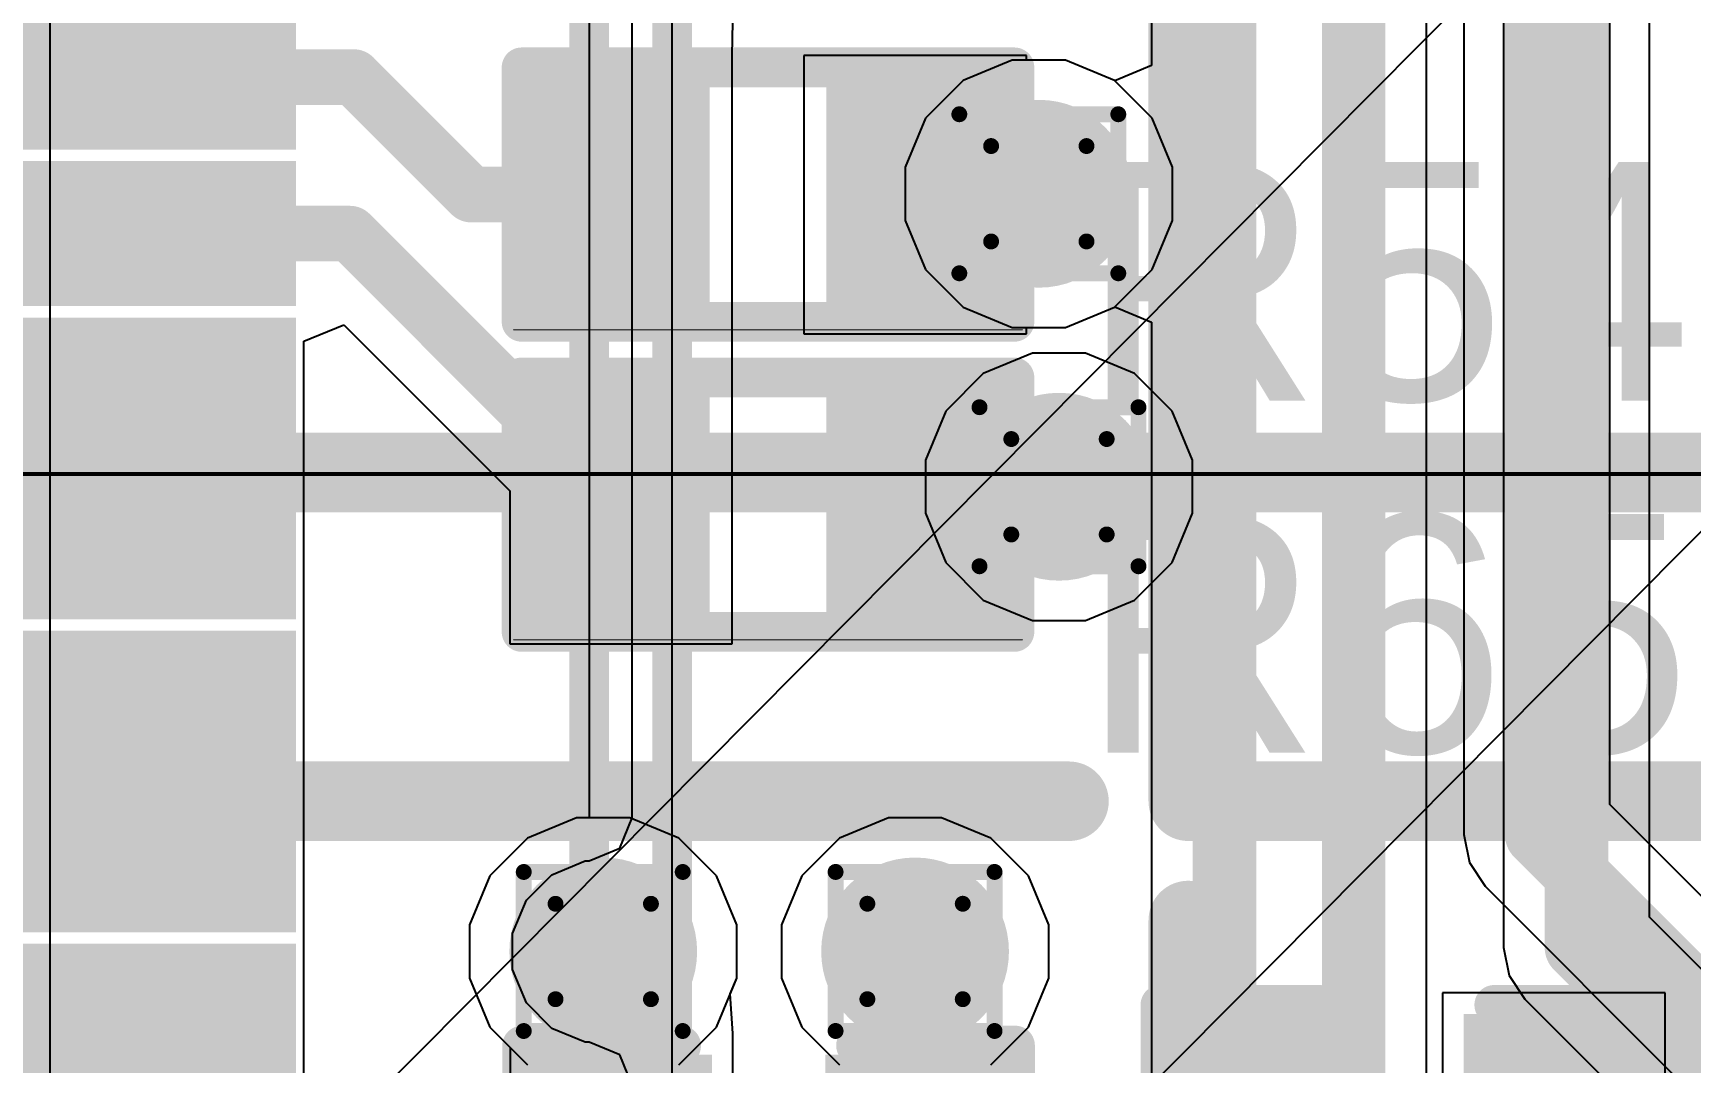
# Model space of a CAD drawing. Header units: inches. Extents: x -6 to 5433, y -4 to 5447.
# Drawn here: x 30.81 to 36.1, y 10.66 to 13.95 of the extents above; entities that cross this region are included whole.
import ezdxf

# ---------------------------------------------------------------- set-up
doc = ezdxf.new("R2010")
doc.units = ezdxf.units.IN
for name, color, linetype in [('Bottom Layer', 5, 'Continuous'), ('Bottom Overlay', 54, 'Continuous'), ('Bottom Solder', 6, 'Continuous'), ('Dimensions', 6, 'Continuous'), ('Drill Drawing', 1, 'Continuous'), ('Ground', 16, 'Continuous'), ('Mechanical 4', 56, 'Continuous'), ('Power', 76, 'Continuous'), ('Top Layer', 1, 'Continuous'), ('Top Overlay', 2, 'Continuous'), ('Top Paste', 8, 'Continuous'), ('Top Solder', 216, 'Continuous'), ('Via Holes', 16, 'Continuous')]:
    doc.layers.add(name, color=color, linetype=linetype)
doc.styles.add('Arial', font='', dxfattribs={"height": 0.2})
doc.styles.get('Arial').set_extended_font_data('Arial')

# ---------------------------------------------------------------- blocks, each defined once
blk = doc.blocks.new('BL_R8812AF1_B_18')
at = {"layer": 'Bottom Overlay'}
blk.add_lwpolyline([(13.5, 8.9, 0.127, 0.127, 0), (-13.5, 8.9, 0.127, 0.127, 0)], format="xyseb", dxfattribs=at)
blk = doc.blocks.new('64_VQFN__9_9__22')
at = {"layer": 'Top Layer'}
for points in [[(4.005, 0.38), (4.865, 0.38), (4.865, 0.12), (4.005, 0.12)], [(4.005, -0.12), (4.865, -0.12), (4.865, -0.38), (4.005, -0.38)], [(4.005, -0.62), (4.865, -0.62), (4.865, -0.88), (4.005, -0.88)], [(4.005, -1.12), (4.865, -1.12), (4.865, -1.38), (4.005, -1.38)], [(4.005, -1.62), (4.865, -1.62), (4.865, -1.88), (4.005, -1.88)], [(4.005, -2.12), (4.865, -2.12), (4.865, -2.38), (4.005, -2.38)], [(4.005, -2.62), (4.865, -2.62), (4.865, -2.88), (4.005, -2.88)]]:
    blk.add_hatch(color=1, dxfattribs=at).paths.add_polyline_path(points)
at = {"layer": 'Top Paste'}
for points in [[(4.005, 0.38), (4.865, 0.38), (4.865, 0.12), (4.005, 0.12)], [(4.005, -0.12), (4.865, -0.12), (4.865, -0.38), (4.005, -0.38)], [(4.005, -0.62), (4.865, -0.62), (4.865, -0.88), (4.005, -0.88)], [(4.005, -1.12), (4.865, -1.12), (4.865, -1.38), (4.005, -1.38)], [(4.005, -1.62), (4.865, -1.62), (4.865, -1.88), (4.005, -1.88)], [(4.005, -2.12), (4.865, -2.12), (4.865, -2.38), (4.005, -2.38)], [(4.005, -2.62), (4.865, -2.62), (4.865, -2.88), (4.005, -2.88)]]:
    blk.add_hatch(color=8, dxfattribs=at).paths.add_polyline_path(points)
at = {"layer": 'Top Solder'}
for points in [[(3.9034, 0.4816), (4.9666, 0.4816), (4.9666, 0.0184), (3.9034, 0.0184)], [(3.9034, -0.0184), (4.9666, -0.0184), (4.9666, -0.4816), (3.9034, -0.4816)], [(3.9034, -0.5184), (4.9666, -0.5184), (4.9666, -0.9816), (3.9034, -0.9816)], [(3.9034, -1.0184), (4.9666, -1.0184), (4.9666, -1.4816), (3.9034, -1.4816)], [(3.9034, -1.5184), (4.9666, -1.5184), (4.9666, -1.9816), (3.9034, -1.9816)], [(3.9034, -2.0184), (4.9666, -2.0184), (4.9666, -2.4816), (3.9034, -2.4816)], [(3.9034, -2.5184), (4.9666, -2.5184), (4.9666, -2.9816), (3.9034, -2.9816)]]:
    blk.add_hatch(color=216, dxfattribs=at).paths.add_polyline_path(points)
blk = doc.blocks.new('TL3340AF160QG_B_50')
at = {"layer": 'Bottom Solder'}
for p in [(0.7722, -1.9528), (-1.6778, -1.9528)]:
    blk.add_line(p, (-5410.5359, -5449.3121), dxfattribs=at)
blk = doc.blocks.new('R___0402_61')
at = {"layer": 'Top Layer'}
for points in [[(-0.6985, -0.3175), (-0.6985, 0.3175), (-0.2413, 0.3175), (-0.2413, -0.3175)], [(0.2413, -0.3175), (0.2413, 0.3175), (0.6985, 0.3175), (0.6985, -0.3175)]]:
    blk.add_hatch(color=1, dxfattribs=at).paths.add_polyline_path(points)
at = {"layer": 'Top Paste'}
for points in [[(-0.6985, -0.3175), (-0.6985, 0.3175), (-0.2413, 0.3175), (-0.2413, -0.3175)], [(0.2413, -0.3175), (0.2413, 0.3175), (0.6985, 0.3175), (0.6985, -0.3175)]]:
    blk.add_hatch(color=8, dxfattribs=at).paths.add_polyline_path(points)
at = {"layer": 'Top Solder'}
for points in [[(-0.7535, -0.3725), (-0.7535, 0.3725), (-0.1863, 0.3725), (-0.1863, -0.3725)], [(0.1863, -0.3725), (0.1863, 0.3725), (0.7535, 0.3725), (0.7535, -0.3725)]]:
    blk.add_hatch(color=216, dxfattribs=at).paths.add_polyline_path(points)
at = {"layer": 'Top Overlay'}
for points in [[(-0.7874, 0.4064, 0.127, 0.127, 0), (0.7874, 0.4064, 0.127, 0.127, 0)], [(-0.7874, -0.4064, 0.127, 0.127, 0), (-0.7874, 0.4064, 0.127, 0.127, 0)], [(0.7874, -0.4064, 0.127, 0.127, 0), (0.7874, 0.4064, 0.127, 0.127, 0)], [(-0.7874, -0.4064, 0.127, 0.127, 0), (0.7874, -0.4064, 0.127, 0.127, 0)], [(-0.8128, -0.4318, 0.00323, 0.00323, 0), (0.8128, -0.4318, 0.00323, 0.00323, 0)]]:
    blk.add_lwpolyline(points, format="xyseb", dxfattribs=at)
for points in [[(-0.8191, 0.4064, 0.0635, 0.0635, 1), (-0.7556, 0.4064, 0.0635, 0.0635, 1)], [(-0.8191, 0.4064, 0.0635, 0.0635, 1), (-0.7556, 0.4064, 0.0635, 0.0635, 1)], [(0.7556, 0.4064, 0.0635, 0.0635, 1), (0.8191, 0.4064, 0.0635, 0.0635, 1)], [(0.7556, 0.4064, 0.0635, 0.0635, 1), (0.8191, 0.4064, 0.0635, 0.0635, 1)], [(-0.8191, -0.4064, 0.0635, 0.0635, 1), (-0.7556, -0.4064, 0.0635, 0.0635, 1)], [(-0.8191, -0.4064, 0.0635, 0.0635, 1), (-0.7556, -0.4064, 0.0635, 0.0635, 1)], [(0.7556, -0.4064, 0.0635, 0.0635, 1), (0.8191, -0.4064, 0.0635, 0.0635, 1)], [(0.7556, -0.4064, 0.0635, 0.0635, 1), (0.8191, -0.4064, 0.0635, 0.0635, 1)], [(-0.8136, -0.4318, 0.00161, 0.00161, 1), (-0.812, -0.4318, 0.00161, 0.00161, 1)], [(0.812, -0.4318, 0.00161, 0.00161, 1), (0.8136, -0.4318, 0.00161, 0.00161, 1)]]:
    blk.add_lwpolyline(points, format="xyseb", close=True, dxfattribs=at)
blk = doc.blocks.new('R___0402_69')
at = {"layer": 'Top Layer'}
for points in [[(-0.6985, -0.3175), (-0.6985, 0.3175), (-0.2413, 0.3175), (-0.2413, -0.3175)], [(0.2413, -0.3175), (0.2413, 0.3175), (0.6985, 0.3175), (0.6985, -0.3175)]]:
    blk.add_hatch(color=1, dxfattribs=at).paths.add_polyline_path(points)
at = {"layer": 'Top Paste'}
for points in [[(-0.6985, -0.3175), (-0.6985, 0.3175), (-0.2413, 0.3175), (-0.2413, -0.3175)], [(0.2413, -0.3175), (0.2413, 0.3175), (0.6985, 0.3175), (0.6985, -0.3175)]]:
    blk.add_hatch(color=8, dxfattribs=at).paths.add_polyline_path(points)
at = {"layer": 'Top Solder'}
for points in [[(-0.7535, -0.3725), (-0.7535, 0.3725), (-0.1863, 0.3725), (-0.1863, -0.3725)], [(0.1863, -0.3725), (0.1863, 0.3725), (0.7535, 0.3725), (0.7535, -0.3725)]]:
    blk.add_hatch(color=216, dxfattribs=at).paths.add_polyline_path(points)
at = {"layer": 'Top Overlay'}
for points in [[(-0.7874, 0.4064, 0.127, 0.127, 0), (0.7874, 0.4064, 0.127, 0.127, 0)], [(-0.7874, -0.4064, 0.127, 0.127, 0), (-0.7874, 0.4064, 0.127, 0.127, 0)], [(0.7874, -0.4064, 0.127, 0.127, 0), (0.7874, 0.4064, 0.127, 0.127, 0)], [(-0.7874, -0.4064, 0.127, 0.127, 0), (0.7874, -0.4064, 0.127, 0.127, 0)], [(-0.8128, -0.4318, 0.00323, 0.00323, 0), (0.8128, -0.4318, 0.00323, 0.00323, 0)]]:
    blk.add_lwpolyline(points, format="xyseb", dxfattribs=at)
for points in [[(-0.8191, 0.4064, 0.0635, 0.0635, 1), (-0.7556, 0.4064, 0.0635, 0.0635, 1)], [(-0.8191, 0.4064, 0.0635, 0.0635, 1), (-0.7556, 0.4064, 0.0635, 0.0635, 1)], [(0.7556, 0.4064, 0.0635, 0.0635, 1), (0.8191, 0.4064, 0.0635, 0.0635, 1)], [(0.7556, 0.4064, 0.0635, 0.0635, 1), (0.8191, 0.4064, 0.0635, 0.0635, 1)], [(-0.8191, -0.4064, 0.0635, 0.0635, 1), (-0.7556, -0.4064, 0.0635, 0.0635, 1)], [(-0.8191, -0.4064, 0.0635, 0.0635, 1), (-0.7556, -0.4064, 0.0635, 0.0635, 1)], [(0.7556, -0.4064, 0.0635, 0.0635, 1), (0.8191, -0.4064, 0.0635, 0.0635, 1)], [(0.7556, -0.4064, 0.0635, 0.0635, 1), (0.8191, -0.4064, 0.0635, 0.0635, 1)], [(-0.8136, -0.4318, 0.00161, 0.00161, 1), (-0.812, -0.4318, 0.00161, 0.00161, 1)], [(0.812, -0.4318, 0.00161, 0.00161, 1), (0.8136, -0.4318, 0.00161, 0.00161, 1)]]:
    blk.add_lwpolyline(points, format="xyseb", close=True, dxfattribs=at)
blk = doc.blocks.new('C___0402_171')
at = {"layer": 'Top Layer'}
for points in [[(-0.6985, -0.3175), (-0.6985, 0.3175), (-0.2413, 0.3175), (-0.2413, -0.3175)], [(0.2413, -0.3175), (0.2413, 0.3175), (0.6985, 0.3175), (0.6985, -0.3175)]]:
    blk.add_hatch(color=1, dxfattribs=at).paths.add_polyline_path(points)
at = {"layer": 'Top Paste'}
for points in [[(-0.6985, -0.3175), (-0.6985, 0.3175), (-0.2413, 0.3175), (-0.2413, -0.3175)], [(0.2413, -0.3175), (0.2413, 0.3175), (0.6985, 0.3175), (0.6985, -0.3175)]]:
    blk.add_hatch(color=8, dxfattribs=at).paths.add_polyline_path(points)
at = {"layer": 'Top Solder'}
for points in [[(-0.7585, -0.3775), (-0.7585, 0.3775), (-0.1813, 0.3775), (-0.1813, -0.3775)], [(0.1813, -0.3775), (0.1813, 0.3775), (0.7585, 0.3775), (0.7585, -0.3775)]]:
    blk.add_hatch(color=216, dxfattribs=at).paths.add_polyline_path(points)
at = {"layer": 'Top Overlay'}
for points in [[(-0.7874, -0.4064, 0.127, 0.127, 0), (-0.7874, 0.4064, 0.127, 0.127, 0)], [(-0.7874, 0.4064, 0.127, 0.127, 0), (-0.2794, 0.4064, 0.127, 0.127, 0)], [(0.2794, 0.4064, 0.127, 0.127, 0), (0.7874, 0.4064, 0.127, 0.127, 0)], [(0.7874, -0.4064, 0.127, 0.127, 0), (0.7874, 0.4064, 0.127, 0.127, 0)], [(-0.7874, -0.4064, 0.127, 0.127, 0), (-0.2794, -0.4064, 0.127, 0.127, 0)], [(0.2794, -0.4064, 0.127, 0.127, 0), (0.7874, -0.4064, 0.127, 0.127, 0)]]:
    blk.add_lwpolyline(points, format="xyseb", dxfattribs=at)
for points in [[(-0.8191, 0.4064, 0.0635, 0.0635, 1), (-0.7556, 0.4064, 0.0635, 0.0635, 1)], [(-0.8191, 0.4064, 0.0635, 0.0635, 1), (-0.7556, 0.4064, 0.0635, 0.0635, 1)], [(-0.3111, 0.4064, 0.0635, 0.0635, 1), (-0.2477, 0.4064, 0.0635, 0.0635, 1)], [(0.2477, 0.4064, 0.0635, 0.0635, 1), (0.3111, 0.4064, 0.0635, 0.0635, 1)], [(0.7556, 0.4064, 0.0635, 0.0635, 1), (0.8191, 0.4064, 0.0635, 0.0635, 1)], [(0.7556, 0.4064, 0.0635, 0.0635, 1), (0.8191, 0.4064, 0.0635, 0.0635, 1)], [(-0.8191, -0.4064, 0.0635, 0.0635, 1), (-0.7556, -0.4064, 0.0635, 0.0635, 1)], [(-0.8191, -0.4064, 0.0635, 0.0635, 1), (-0.7556, -0.4064, 0.0635, 0.0635, 1)], [(-0.3111, -0.4064, 0.0635, 0.0635, 1), (-0.2477, -0.4064, 0.0635, 0.0635, 1)], [(0.2477, -0.4064, 0.0635, 0.0635, 1), (0.3111, -0.4064, 0.0635, 0.0635, 1)], [(0.7556, -0.4064, 0.0635, 0.0635, 1), (0.8191, -0.4064, 0.0635, 0.0635, 1)], [(0.7556, -0.4064, 0.0635, 0.0635, 1), (0.8191, -0.4064, 0.0635, 0.0635, 1)]]:
    blk.add_lwpolyline(points, format="xyseb", close=True, dxfattribs=at)
blk = doc.blocks.new('C___0402_186')
at = {"layer": 'Top Layer'}
for points in [[(-0.6985, -0.3175), (-0.6985, 0.3175), (-0.2413, 0.3175), (-0.2413, -0.3175)], [(0.2413, -0.3175), (0.2413, 0.3175), (0.6985, 0.3175), (0.6985, -0.3175)]]:
    blk.add_hatch(color=1, dxfattribs=at).paths.add_polyline_path(points)
at = {"layer": 'Top Paste'}
for points in [[(-0.6985, -0.3175), (-0.6985, 0.3175), (-0.2413, 0.3175), (-0.2413, -0.3175)], [(0.2413, -0.3175), (0.2413, 0.3175), (0.6985, 0.3175), (0.6985, -0.3175)]]:
    blk.add_hatch(color=8, dxfattribs=at).paths.add_polyline_path(points)
at = {"layer": 'Top Solder'}
for points in [[(-0.7585, -0.3775), (-0.7585, 0.3775), (-0.1813, 0.3775), (-0.1813, -0.3775)], [(0.1813, -0.3775), (0.1813, 0.3775), (0.7585, 0.3775), (0.7585, -0.3775)]]:
    blk.add_hatch(color=216, dxfattribs=at).paths.add_polyline_path(points)
at = {"layer": 'Top Overlay'}
for points in [[(-0.7874, -0.4064, 0.127, 0.127, 0), (-0.7874, 0.4064, 0.127, 0.127, 0)], [(-0.7874, 0.4064, 0.127, 0.127, 0), (-0.2794, 0.4064, 0.127, 0.127, 0)], [(0.2794, 0.4064, 0.127, 0.127, 0), (0.7874, 0.4064, 0.127, 0.127, 0)], [(0.7874, -0.4064, 0.127, 0.127, 0), (0.7874, 0.4064, 0.127, 0.127, 0)], [(-0.7874, -0.4064, 0.127, 0.127, 0), (-0.2794, -0.4064, 0.127, 0.127, 0)], [(0.2794, -0.4064, 0.127, 0.127, 0), (0.7874, -0.4064, 0.127, 0.127, 0)]]:
    blk.add_lwpolyline(points, format="xyseb", dxfattribs=at)
for points in [[(-0.8191, 0.4064, 0.0635, 0.0635, 1), (-0.7556, 0.4064, 0.0635, 0.0635, 1)], [(-0.8191, 0.4064, 0.0635, 0.0635, 1), (-0.7556, 0.4064, 0.0635, 0.0635, 1)], [(-0.3111, 0.4064, 0.0635, 0.0635, 1), (-0.2477, 0.4064, 0.0635, 0.0635, 1)], [(0.2477, 0.4064, 0.0635, 0.0635, 1), (0.3111, 0.4064, 0.0635, 0.0635, 1)], [(0.7556, 0.4064, 0.0635, 0.0635, 1), (0.8191, 0.4064, 0.0635, 0.0635, 1)], [(0.7556, 0.4064, 0.0635, 0.0635, 1), (0.8191, 0.4064, 0.0635, 0.0635, 1)], [(-0.8191, -0.4064, 0.0635, 0.0635, 1), (-0.7556, -0.4064, 0.0635, 0.0635, 1)], [(-0.8191, -0.4064, 0.0635, 0.0635, 1), (-0.7556, -0.4064, 0.0635, 0.0635, 1)], [(-0.3111, -0.4064, 0.0635, 0.0635, 1), (-0.2477, -0.4064, 0.0635, 0.0635, 1)], [(0.2477, -0.4064, 0.0635, 0.0635, 1), (0.3111, -0.4064, 0.0635, 0.0635, 1)], [(0.7556, -0.4064, 0.0635, 0.0635, 1), (0.8191, -0.4064, 0.0635, 0.0635, 1)], [(0.7556, -0.4064, 0.0635, 0.0635, 1), (0.8191, -0.4064, 0.0635, 0.0635, 1)]]:
    blk.add_lwpolyline(points, format="xyseb", close=True, dxfattribs=at)

msp = doc.modelspace()

# ---------------------------------------------------------------- hatches: boundary and pattern name
at = {"layer": 'Bottom Layer'}
h = msp.add_hatch(color=5, dxfattribs=at)
edge = h.paths.add_edge_path()
edge.add_arc((34.0197, 13.4405), 0.3, 0, 360)
h = msp.add_hatch(color=5, dxfattribs=at)
edge = h.paths.add_edge_path()
edge.add_arc((34.0842, 12.5046), 0.3, 0, 360)
h = msp.add_hatch(color=5, dxfattribs=at)
edge = h.paths.add_edge_path()
edge.add_arc((32.6279, 11.02), 0.3, 0, 360)
h = msp.add_hatch(color=5, dxfattribs=at)
edge = h.paths.add_edge_path()
edge.add_arc((33.6243, 11.0201), 0.3, 0, 360)
at = {"layer": 'Ground'}
h = msp.add_hatch(color=16, dxfattribs=at)
edge = h.paths.add_edge_path()
edge.add_arc((34.0197, 13.4405), 0.3, 0, 360)
h = msp.add_hatch(color=16, dxfattribs=at)
edge = h.paths.add_edge_path()
edge.add_arc((34.0842, 12.5046), 0.3, 0, 360)
h = msp.add_hatch(color=16, dxfattribs=at)
edge = h.paths.add_edge_path()
edge.add_arc((32.6279, 11.02), 0.3, 0, 360)
h = msp.add_hatch(color=16, dxfattribs=at)
edge = h.paths.add_edge_path()
edge.add_arc((33.6243, 11.0201), 0.3, 0, 360)
at = {"layer": 'Power'}
h = msp.add_hatch(color=76, dxfattribs=at)
edge = h.paths.add_edge_path()
edge.add_arc((34.0197, 13.4405), 0.3, 0, 360)
h = msp.add_hatch(color=76, dxfattribs=at)
edge = h.paths.add_edge_path()
edge.add_arc((34.0842, 12.5046), 0.3, 0, 360)
h = msp.add_hatch(color=76, dxfattribs=at)
edge = h.paths.add_edge_path()
edge.add_arc((32.6279, 11.02), 0.3, 0, 360)
h = msp.add_hatch(color=76, dxfattribs=at)
edge = h.paths.add_edge_path()
edge.add_arc((33.6243, 11.0201), 0.3, 0, 360)
at = {"layer": 'Top Layer'}
h = msp.add_hatch(color=1, dxfattribs=at)
edge = h.paths.add_edge_path()
edge.add_arc((34.0197, 13.4405), 0.3, 0, 360)
h = msp.add_hatch(color=1, dxfattribs=at)
edge = h.paths.add_edge_path()
edge.add_arc((34.0842, 12.5046), 0.3, 0, 360)
h = msp.add_hatch(color=1, dxfattribs=at)
edge = h.paths.add_edge_path()
edge.add_arc((32.6279, 11.02), 0.3, 0, 360)
h = msp.add_hatch(color=1, dxfattribs=at)
edge = h.paths.add_edge_path()
edge.add_arc((33.6243, 11.0201), 0.3, 0, 360)
at = {"layer": 'Via Holes'}
h = msp.add_hatch(color=7, dxfattribs=at)
edge = h.paths.add_edge_path()
edge.add_arc((34.0197, 13.4405), 0.15, 0, 360)
h = msp.add_hatch(color=7, dxfattribs=at)
edge = h.paths.add_edge_path()
edge.add_arc((34.0842, 12.5046), 0.15, 0, 360)
h = msp.add_hatch(color=7, dxfattribs=at)
edge = h.paths.add_edge_path()
edge.add_arc((32.6279, 11.02), 0.15, 0, 360)
h = msp.add_hatch(color=7, dxfattribs=at)
edge = h.paths.add_edge_path()
edge.add_arc((33.6243, 11.0201), 0.15, 0, 360)

# ---------------------------------------------------------------- linework, layer by layer
at = {"layer": 'Bottom Layer'}
for p, q in [((32.8484, 8.2488), (32.8484, 32.0337)), ((32.8484, 8.8519), (32.8484, 23.0328)), ((33.9992, 12.9316), (33.8423, 12.8666)), ((34.1691, 12.9316), (33.9992, 12.9316)), ((34.326, 12.8666), (34.1691, 12.9316)), ((33.8423, 12.8666), (33.7222, 12.7465)), ((34.4461, 12.7465), (34.326, 12.8666)), ((33.7222, 12.7465), (33.6572, 12.5895)), ((34.5112, 12.5895), (34.4461, 12.7465)), ((33.6572, 12.5895), (33.6572, 12.4197)), ((34.5112, 12.4197), (34.5112, 12.5895)), ((33.6572, 12.4197), (33.7222, 12.2627)), ((34.4461, 12.2627), (34.5112, 12.4197)), ((33.7222, 12.2627), (33.8423, 12.1426)), ((34.326, 12.1426), (34.4461, 12.2627)), ((33.8423, 12.1426), (33.9992, 12.0776)), ((34.1691, 12.0776), (34.326, 12.1426)), ((33.9992, 12.0776), (34.1691, 12.0776)), ((33.5394, 11.4471), (33.3824, 11.3821)), ((33.7092, 11.4471), (33.5394, 11.4471)), ((33.8662, 11.3821), (33.7092, 11.4471)), ((33.3824, 11.3821), (33.2623, 11.262)), ((33.9863, 11.262), (33.8662, 11.3821)), ((33.2623, 11.262), (33.1973, 11.105)), ((34.0513, 11.105), (33.9863, 11.262)), ((33.1973, 11.105), (33.1973, 10.9351)), ((34.0513, 10.9351), (34.0513, 11.105)), ((33.1973, 10.9351), (33.2623, 10.7782)), ((33.9863, 10.7782), (34.0513, 10.9351)), ((33.2623, 10.7782), (33.3824, 10.6581)), ((33.8662, 10.6581), (33.9863, 10.7782))]:
    msp.add_line(p, q, dxfattribs=at)
at = {"layer": 'Dimensions'}
msp.add_lwpolyline([(32.5832, 0.9965, 0.127, 0.127, 0), (32.5832, 29.995, 0.127, 0.127, 0)], format="xyseb", dxfattribs=at)
at = {"layer": 'Drill Drawing'}
for points in [[(33.7657, 13.6945, 0.0508, 0.0508, 0), (34.2737, 13.6945, 0.0508, 0.0508, 0)], [(33.7657, 13.1865, 0.0508, 0.0508, 0), (33.7657, 13.6945, 0.0508, 0.0508, 0)], [(34.2737, 13.1865, 0.0508, 0.0508, 0), (34.2737, 13.6945, 0.0508, 0.0508, 0)], [(33.8673, 13.5929, 0.0508, 0.0508, 0), (34.1721, 13.5929, 0.0508, 0.0508, 0)], [(33.8673, 13.2881, 0.0508, 0.0508, 0), (33.8673, 13.5929, 0.0508, 0.0508, 0)], [(34.1721, 13.2881, 0.0508, 0.0508, 0), (34.1721, 13.5929, 0.0508, 0.0508, 0)], [(33.8673, 13.2881, 0.0508, 0.0508, 0), (34.1721, 13.2881, 0.0508, 0.0508, 0)], [(33.7657, 13.1865, 0.0508, 0.0508, 0), (34.2737, 13.1865, 0.0508, 0.0508, 0)], [(33.8302, 12.7586, 0.0508, 0.0508, 0), (34.3382, 12.7586, 0.0508, 0.0508, 0)], [(33.8302, 12.2506, 0.0508, 0.0508, 0), (33.8302, 12.7586, 0.0508, 0.0508, 0)], [(34.3382, 12.2506, 0.0508, 0.0508, 0), (34.3382, 12.7586, 0.0508, 0.0508, 0)], [(33.9318, 12.657, 0.0508, 0.0508, 0), (34.2366, 12.657, 0.0508, 0.0508, 0)], [(33.9318, 12.3522, 0.0508, 0.0508, 0), (33.9318, 12.657, 0.0508, 0.0508, 0)], [(34.2366, 12.3522, 0.0508, 0.0508, 0), (34.2366, 12.657, 0.0508, 0.0508, 0)], [(33.9318, 12.3522, 0.0508, 0.0508, 0), (34.2366, 12.3522, 0.0508, 0.0508, 0)], [(33.8302, 12.2506, 0.0508, 0.0508, 0), (34.3382, 12.2506, 0.0508, 0.0508, 0)], [(32.3739, 11.274, 0.0508, 0.0508, 0), (32.8819, 11.274, 0.0508, 0.0508, 0)], [(32.3739, 10.766, 0.0508, 0.0508, 0), (32.3739, 11.274, 0.0508, 0.0508, 0)], [(32.8819, 10.766, 0.0508, 0.0508, 0), (32.8819, 11.274, 0.0508, 0.0508, 0)], [(33.3703, 11.2741, 0.0508, 0.0508, 0), (33.8783, 11.2741, 0.0508, 0.0508, 0)], [(33.3703, 10.7661, 0.0508, 0.0508, 0), (33.3703, 11.2741, 0.0508, 0.0508, 0)], [(33.8783, 10.7661, 0.0508, 0.0508, 0), (33.8783, 11.2741, 0.0508, 0.0508, 0)], [(32.4755, 11.1724, 0.0508, 0.0508, 0), (32.7803, 11.1724, 0.0508, 0.0508, 0)], [(32.4755, 10.8676, 0.0508, 0.0508, 0), (32.4755, 11.1724, 0.0508, 0.0508, 0)], [(32.7803, 10.8676, 0.0508, 0.0508, 0), (32.7803, 11.1724, 0.0508, 0.0508, 0)], [(33.4719, 11.1725, 0.0508, 0.0508, 0), (33.7767, 11.1725, 0.0508, 0.0508, 0)], [(33.4719, 10.8677, 0.0508, 0.0508, 0), (33.4719, 11.1725, 0.0508, 0.0508, 0)], [(33.7767, 10.8677, 0.0508, 0.0508, 0), (33.7767, 11.1725, 0.0508, 0.0508, 0)], [(32.4755, 10.8676, 0.0508, 0.0508, 0), (32.7803, 10.8676, 0.0508, 0.0508, 0)], [(33.4719, 10.8677, 0.0508, 0.0508, 0), (33.7767, 10.8677, 0.0508, 0.0508, 0)], [(32.3739, 10.766, 0.0508, 0.0508, 0), (32.8819, 10.766, 0.0508, 0.0508, 0)], [(33.3703, 10.7661, 0.0508, 0.0508, 0), (33.8783, 10.7661, 0.0508, 0.0508, 0)]]:
    msp.add_lwpolyline(points, format="xyseb", dxfattribs=at)
for points in [[(33.753, 13.6945, 0.0254, 0.0254, 1), (33.7784, 13.6945, 0.0254, 0.0254, 1)], [(33.753, 13.6945, 0.0254, 0.0254, 1), (33.7784, 13.6945, 0.0254, 0.0254, 1)], [(34.261, 13.6945, 0.0254, 0.0254, 1), (34.2864, 13.6945, 0.0254, 0.0254, 1)], [(34.261, 13.6945, 0.0254, 0.0254, 1), (34.2864, 13.6945, 0.0254, 0.0254, 1)], [(33.8546, 13.5929, 0.0254, 0.0254, 1), (33.88, 13.5929, 0.0254, 0.0254, 1)], [(33.8546, 13.5929, 0.0254, 0.0254, 1), (33.88, 13.5929, 0.0254, 0.0254, 1)], [(34.1594, 13.5929, 0.0254, 0.0254, 1), (34.1848, 13.5929, 0.0254, 0.0254, 1)], [(34.1594, 13.5929, 0.0254, 0.0254, 1), (34.1848, 13.5929, 0.0254, 0.0254, 1)], [(33.8546, 13.2881, 0.0254, 0.0254, 1), (33.88, 13.2881, 0.0254, 0.0254, 1)], [(33.8546, 13.2881, 0.0254, 0.0254, 1), (33.88, 13.2881, 0.0254, 0.0254, 1)], [(34.1594, 13.2881, 0.0254, 0.0254, 1), (34.1848, 13.2881, 0.0254, 0.0254, 1)], [(34.1594, 13.2881, 0.0254, 0.0254, 1), (34.1848, 13.2881, 0.0254, 0.0254, 1)], [(33.753, 13.1865, 0.0254, 0.0254, 1), (33.7784, 13.1865, 0.0254, 0.0254, 1)], [(33.753, 13.1865, 0.0254, 0.0254, 1), (33.7784, 13.1865, 0.0254, 0.0254, 1)], [(34.261, 13.1865, 0.0254, 0.0254, 1), (34.2864, 13.1865, 0.0254, 0.0254, 1)], [(34.261, 13.1865, 0.0254, 0.0254, 1), (34.2864, 13.1865, 0.0254, 0.0254, 1)], [(33.8175, 12.7586, 0.0254, 0.0254, 1), (33.8429, 12.7586, 0.0254, 0.0254, 1)], [(33.8175, 12.7586, 0.0254, 0.0254, 1), (33.8429, 12.7586, 0.0254, 0.0254, 1)], [(34.3255, 12.7586, 0.0254, 0.0254, 1), (34.3509, 12.7586, 0.0254, 0.0254, 1)], [(34.3255, 12.7586, 0.0254, 0.0254, 1), (34.3509, 12.7586, 0.0254, 0.0254, 1)], [(33.9191, 12.657, 0.0254, 0.0254, 1), (33.9445, 12.657, 0.0254, 0.0254, 1)], [(33.9191, 12.657, 0.0254, 0.0254, 1), (33.9445, 12.657, 0.0254, 0.0254, 1)], [(34.2239, 12.657, 0.0254, 0.0254, 1), (34.2493, 12.657, 0.0254, 0.0254, 1)], [(34.2239, 12.657, 0.0254, 0.0254, 1), (34.2493, 12.657, 0.0254, 0.0254, 1)], [(33.9191, 12.3522, 0.0254, 0.0254, 1), (33.9445, 12.3522, 0.0254, 0.0254, 1)], [(33.9191, 12.3522, 0.0254, 0.0254, 1), (33.9445, 12.3522, 0.0254, 0.0254, 1)], [(34.2239, 12.3522, 0.0254, 0.0254, 1), (34.2493, 12.3522, 0.0254, 0.0254, 1)], [(34.2239, 12.3522, 0.0254, 0.0254, 1), (34.2493, 12.3522, 0.0254, 0.0254, 1)], [(33.8175, 12.2506, 0.0254, 0.0254, 1), (33.8429, 12.2506, 0.0254, 0.0254, 1)], [(33.8175, 12.2506, 0.0254, 0.0254, 1), (33.8429, 12.2506, 0.0254, 0.0254, 1)], [(34.3255, 12.2506, 0.0254, 0.0254, 1), (34.3509, 12.2506, 0.0254, 0.0254, 1)], [(34.3255, 12.2506, 0.0254, 0.0254, 1), (34.3509, 12.2506, 0.0254, 0.0254, 1)], [(32.3612, 11.274, 0.0254, 0.0254, 1), (32.3866, 11.274, 0.0254, 0.0254, 1)], [(32.3612, 11.274, 0.0254, 0.0254, 1), (32.3866, 11.274, 0.0254, 0.0254, 1)], [(32.8692, 11.274, 0.0254, 0.0254, 1), (32.8946, 11.274, 0.0254, 0.0254, 1)], [(32.8692, 11.274, 0.0254, 0.0254, 1), (32.8946, 11.274, 0.0254, 0.0254, 1)], [(33.3576, 11.2741, 0.0254, 0.0254, 1), (33.383, 11.2741, 0.0254, 0.0254, 1)], [(33.3576, 11.2741, 0.0254, 0.0254, 1), (33.383, 11.2741, 0.0254, 0.0254, 1)], [(33.8656, 11.2741, 0.0254, 0.0254, 1), (33.891, 11.2741, 0.0254, 0.0254, 1)], [(33.8656, 11.2741, 0.0254, 0.0254, 1), (33.891, 11.2741, 0.0254, 0.0254, 1)], [(32.4628, 11.1724, 0.0254, 0.0254, 1), (32.4882, 11.1724, 0.0254, 0.0254, 1)], [(32.4628, 11.1724, 0.0254, 0.0254, 1), (32.4882, 11.1724, 0.0254, 0.0254, 1)], [(32.7676, 11.1724, 0.0254, 0.0254, 1), (32.793, 11.1724, 0.0254, 0.0254, 1)], [(32.7676, 11.1724, 0.0254, 0.0254, 1), (32.793, 11.1724, 0.0254, 0.0254, 1)], [(33.4592, 11.1725, 0.0254, 0.0254, 1), (33.4846, 11.1725, 0.0254, 0.0254, 1)], [(33.4592, 11.1725, 0.0254, 0.0254, 1), (33.4846, 11.1725, 0.0254, 0.0254, 1)], [(33.764, 11.1725, 0.0254, 0.0254, 1), (33.7894, 11.1725, 0.0254, 0.0254, 1)], [(33.764, 11.1725, 0.0254, 0.0254, 1), (33.7894, 11.1725, 0.0254, 0.0254, 1)], [(32.4628, 10.8676, 0.0254, 0.0254, 1), (32.4882, 10.8676, 0.0254, 0.0254, 1)], [(32.4628, 10.8676, 0.0254, 0.0254, 1), (32.4882, 10.8676, 0.0254, 0.0254, 1)], [(32.7676, 10.8676, 0.0254, 0.0254, 1), (32.793, 10.8676, 0.0254, 0.0254, 1)], [(32.7676, 10.8676, 0.0254, 0.0254, 1), (32.793, 10.8676, 0.0254, 0.0254, 1)], [(33.4592, 10.8677, 0.0254, 0.0254, 1), (33.4846, 10.8677, 0.0254, 0.0254, 1)], [(33.4592, 10.8677, 0.0254, 0.0254, 1), (33.4846, 10.8677, 0.0254, 0.0254, 1)], [(33.764, 10.8677, 0.0254, 0.0254, 1), (33.7894, 10.8677, 0.0254, 0.0254, 1)], [(33.764, 10.8677, 0.0254, 0.0254, 1), (33.7894, 10.8677, 0.0254, 0.0254, 1)], [(32.3612, 10.766, 0.0254, 0.0254, 1), (32.3866, 10.766, 0.0254, 0.0254, 1)], [(32.3612, 10.766, 0.0254, 0.0254, 1), (32.3866, 10.766, 0.0254, 0.0254, 1)], [(32.8692, 10.766, 0.0254, 0.0254, 1), (32.8946, 10.766, 0.0254, 0.0254, 1)], [(32.8692, 10.766, 0.0254, 0.0254, 1), (32.8946, 10.766, 0.0254, 0.0254, 1)], [(33.3576, 10.7661, 0.0254, 0.0254, 1), (33.383, 10.7661, 0.0254, 0.0254, 1)], [(33.3576, 10.7661, 0.0254, 0.0254, 1), (33.383, 10.7661, 0.0254, 0.0254, 1)], [(33.8656, 10.7661, 0.0254, 0.0254, 1), (33.891, 10.7661, 0.0254, 0.0254, 1)], [(33.8656, 10.7661, 0.0254, 0.0254, 1), (33.891, 10.7661, 0.0254, 0.0254, 1)]]:
    msp.add_lwpolyline(points, format="xyseb", close=True, dxfattribs=at)
at = {"layer": 'Ground'}
for p, q in [((35.9709, 11.1296), (35.9709, 19.903)), ((35.5047, 19.8064), (35.5047, 11.033)), ((35.2589, 9.066), (35.2589, 19.4569)), ((34.3797, 19.1893), (34.3797, 13.8503)), ((33.9348, 13.8675), (33.7779, 13.8025)), ((34.1047, 13.8675), (33.9348, 13.8675)), ((34.2616, 13.8025), (34.1047, 13.8675)), ((34.3797, 13.8503), (34.2623, 13.8017)), ((33.7779, 13.8025), (33.6577, 13.6824)), ((34.2623, 13.8017), (34.2616, 13.8025)), ((33.6577, 13.6824), (33.5927, 13.5254)), ((33.5927, 13.5254), (33.5927, 13.3555)), ((33.5927, 13.3555), (33.6577, 13.1986)), ((33.6577, 13.1986), (33.7779, 13.0785)), ((33.7779, 13.0785), (33.9348, 13.0135)), ((34.1047, 13.0135), (34.2616, 13.0785)), ((34.2616, 13.0785), (34.2623, 13.0792)), ((34.2623, 13.0792), (34.3797, 13.0306)), ((34.3797, 13.0306), (34.3797, 8.7984)), ((33.9348, 13.0135), (34.1047, 13.0135)), ((32.5429, 11.447), (32.386, 11.3819)), ((32.7128, 11.447), (32.5429, 11.447)), ((32.8697, 11.3819), (32.7128, 11.447)), ((32.386, 11.3819), (32.2659, 11.2618)), ((32.9899, 11.2618), (32.8697, 11.3819)), ((32.2659, 11.2618), (32.2009, 11.1049)), ((33.0549, 11.1049), (32.9899, 11.2618)), ((36.3264, 10.7741), (35.9709, 11.1296)), ((32.2009, 11.1049), (32.2009, 10.935)), ((33.0549, 10.935), (33.0549, 11.1049)), ((35.5047, 11.033), (35.5225, 10.9438)), ((32.2009, 10.935), (32.2659, 10.7781)), ((32.9899, 10.7781), (33.0549, 10.935)), ((35.5225, 10.9438), (35.573, 10.8682)), ((35.573, 10.8682), (36.065, 10.3762)), ((32.2659, 10.7781), (32.386, 10.658)), ((32.8697, 10.658), (32.9899, 10.7781))]:
    msp.add_line(p, q, dxfattribs=at)
for points in [[(35.7378, 11.033, 0.2032, 0.2032, 0), (35.7378, 19.903, 0.2032, 0.2032, 0)], [(35.0258, 8.9695, 0.2032, 0.2032, 0), (35.0258, 19.4569, 0.2032, 0.2032, 0)], [(34.6128, 8.7984, 0.2032, 0.2032, 0), (34.6128, 19.2858, 0.2032, 0.2032, 0)], [(35.7378, 11.033, 0.2032, 0.2032, 0), (36.2298, 10.541, 0.2032, 0.2032, 0)]]:
    msp.add_lwpolyline(points, format="xyseb", dxfattribs=at)
msp.add_lwpolyline([(35.687, 11.033, 0.1016, 0.1016, 1), (35.7886, 11.033, 0.1016, 0.1016, 1)], format="xyseb", close=True, dxfattribs=at)
msp.add_lwpolyline([(35.687, 11.033, 0.1016, 0.1016, 1), (35.7886, 11.033, 0.1016, 0.1016, 1)], format="xyseb", close=True, dxfattribs=at)
at = {"layer": 'Mechanical 4'}
for points in [[(34.4972, 11.5, 0.254, 0.254, 0), (34.4972, 28.5, 0.254, 0.254, 0)], [(29.6, 12.55, 0.254, 0.254, 0), (56.4, 12.55, 0.254, 0.254, 0)], [(29.5972, 12.545, 0.0127, 0.0127, 0), (56.3972, 12.545, 0.0127, 0.0127, 0)], [(28.4147, 11.5, 0.254, 0.254, 0), (34.1162, 11.5, 0.254, 0.254, 0)], [(34.4972, 11.5, 0.254, 0.254, 0), (51.4972, 11.5, 0.254, 0.254, 0)], [(34.4972, 8.746, 0.254, 0.254, 0), (34.4972, 11.119, 0.254, 0.254, 0)]]:
    msp.add_lwpolyline(points, format="xyseb", dxfattribs=at)
for points in [[(34.0527, 11.5, 0.127, 0.127, 1), (34.1797, 11.5, 0.127, 0.127, 1)], [(34.4337, 11.5, 0.127, 0.127, 1), (34.5607, 11.5, 0.127, 0.127, 1)], [(34.4337, 11.5, 0.127, 0.127, 1), (34.5607, 11.5, 0.127, 0.127, 1)], [(34.4337, 11.119, 0.127, 0.127, 1), (34.5607, 11.119, 0.127, 0.127, 1)]]:
    msp.add_lwpolyline(points, format="xyseb", close=True, dxfattribs=at)
at = {"layer": 'Power'}
for p, q in [((32.5832, 22.8262), (32.5832, 11.447)), ((35.3777, 21.5633), (35.3777, 11.3932)), ((35.8439, 11.4897), (35.8439, 21.5633)), ((30.861, 7.4156), (30.861, 20.777)), ((32.7207, 11.447), (32.7207, 16.3277)), ((33.9992, 12.9316), (33.8423, 12.8666)), ((34.1691, 12.9316), (33.9992, 12.9316)), ((34.326, 12.8666), (34.1691, 12.9316)), ((33.8423, 12.8666), (33.7222, 12.7465)), ((34.4461, 12.7465), (34.326, 12.8666)), ((33.7222, 12.7465), (33.6572, 12.5895)), ((34.5112, 12.5895), (34.4461, 12.7465)), ((33.6572, 12.5895), (33.6572, 12.4197)), ((34.5112, 12.4197), (34.5112, 12.5895)), ((33.6572, 12.4197), (33.7222, 12.2627)), ((34.4461, 12.2627), (34.5112, 12.4197)), ((33.7222, 12.2627), (33.8423, 12.1426)), ((34.326, 12.1426), (34.4461, 12.2627)), ((33.8423, 12.1426), (33.9992, 12.0776)), ((34.1691, 12.0776), (34.326, 12.1426)), ((33.9992, 12.0776), (34.1691, 12.0776)), ((32.5429, 11.447), (32.386, 11.3819)), ((32.5832, 11.447), (32.5429, 11.447)), ((32.6804, 11.3498), (32.7207, 11.447)), ((33.5394, 11.4471), (33.3824, 11.3821)), ((33.7092, 11.4471), (33.5394, 11.4471)), ((33.8662, 11.3821), (33.7092, 11.4471)), ((36.3309, 11.0027), (35.8439, 11.4897)), ((35.3777, 11.3932), (35.3955, 11.304)), ((32.386, 11.3819), (32.2659, 11.2618)), ((32.5832, 11.3095), (32.6804, 11.3498)), ((33.3824, 11.3821), (33.2623, 11.262)), ((33.9863, 11.262), (33.8662, 11.3821)), ((32.4639, 11.2654), (32.5703, 11.3095)), ((32.5703, 11.3095), (32.5832, 11.3095)), ((35.3955, 11.304), (35.446, 11.2284)), ((32.2659, 11.2618), (32.2009, 11.1049)), ((32.3824, 11.184), (32.4639, 11.2654)), ((33.2623, 11.262), (33.1973, 11.105)), ((34.0513, 11.105), (33.9863, 11.262)), ((32.3383, 11.0775), (32.3824, 11.184)), ((35.446, 11.2284), (36.0696, 10.6048)), ((32.2009, 11.1049), (32.2009, 10.935)), ((32.3383, 10.9624), (32.3383, 11.0775)), ((33.1973, 11.105), (33.1973, 10.9351)), ((34.0513, 10.9351), (34.0513, 11.105)), ((32.2009, 10.935), (32.2659, 10.7781)), ((32.3824, 10.856), (32.3383, 10.9624)), ((33.1973, 10.9351), (33.2623, 10.7782)), ((33.9863, 10.7782), (34.0513, 10.9351)), ((32.4639, 10.7745), (32.3824, 10.856)), ((32.2659, 10.7781), (32.386, 10.658)), ((32.5703, 10.7304), (32.4639, 10.7745)), ((33.2623, 10.7782), (33.3824, 10.6581)), ((33.8662, 10.6581), (33.9863, 10.7782)), ((32.5832, 10.7304), (32.5703, 10.7304)), ((32.6804, 10.6902), (32.5832, 10.7304)), ((32.7207, 10.593), (32.6804, 10.6902))]:
    msp.add_line(p, q, dxfattribs=at)
for points in [[(35.6108, 11.3932, 0.2032, 0.2032, 0), (35.6108, 21.9289, 0.2032, 0.2032, 0)], [(35.6108, 11.3932, 0.2032, 0.2032, 0), (36.2344, 10.7696, 0.2032, 0.2032, 0)]]:
    msp.add_lwpolyline(points, format="xyseb", dxfattribs=at)
msp.add_lwpolyline([(35.56, 11.3932, 0.1016, 0.1016, 1), (35.6616, 11.3932, 0.1016, 0.1016, 1)], format="xyseb", close=True, dxfattribs=at)
msp.add_lwpolyline([(35.56, 11.3932, 0.1016, 0.1016, 1), (35.6616, 11.3932, 0.1016, 0.1016, 1)], format="xyseb", close=True, dxfattribs=at)
at = {"layer": 'Top Layer'}
for p, q in [((33.0401, 13.8824), (33.042, 13.9894)), ((33.0401, 12.9934), (33.0401, 13.8824)), ((33.0401, 13.8824), (33.0401, 13.8824)), ((33.9799, 13.8824), (33.2687, 13.8824)), ((33.2687, 13.8824), (33.2687, 12.9934)), ((33.9799, 13.8675), (33.9799, 13.8824)), ((34.1047, 13.8675), (33.9799, 13.8675)), ((34.2616, 13.8025), (34.1047, 13.8675)), ((34.3817, 13.6824), (34.2616, 13.8025)), ((34.4467, 13.5254), (34.3817, 13.6824)), ((34.4467, 13.3555), (34.4467, 13.5254)), ((34.3817, 13.1986), (34.4467, 13.3555)), ((34.2616, 13.0785), (34.3817, 13.1986)), ((34.1047, 13.0135), (34.2616, 13.0785)), ((31.6716, 12.9693), (31.7986, 13.0219)), ((31.7986, 13.0219), (32.3289, 12.4916)), ((33.0401, 12.8918), (33.0401, 12.9934)), ((33.0401, 12.9934), (33.0401, 12.9934)), ((33.2687, 12.9934), (33.9799, 12.9934)), ((33.9799, 12.9934), (33.9799, 13.0135)), ((33.9799, 13.0135), (34.1047, 13.0135)), ((31.6716, 12.0561), (31.6716, 12.9693)), ((33.0401, 12.8664), (33.0401, 12.8918)), ((33.0401, 12.8918), (33.0401, 12.8918)), ((33.0401, 12.0028), (33.0401, 12.8664)), ((32.3289, 12.4916), (32.3289, 12.0028)), ((31.6716, 11.0561), (31.6716, 12.0561)), ((32.3289, 12.0028), (33.0401, 12.0028)), ((32.5429, 11.447), (32.386, 11.3819)), ((32.7128, 11.447), (32.5429, 11.447)), ((32.8697, 11.3819), (32.7128, 11.447)), ((32.386, 11.3819), (32.2659, 11.2618)), ((32.9899, 11.2618), (32.8697, 11.3819)), ((32.2659, 11.2618), (32.2009, 11.1049)), ((33.0549, 11.1049), (32.9899, 11.2618)), ((32.2009, 11.1049), (32.2009, 10.935)), ((33.0549, 10.935), (33.0549, 11.1049)), ((31.6716, 10.5332), (31.6716, 11.0561)), ((32.2009, 10.935), (32.2659, 10.7781)), ((33.034, 10.8846), (33.0549, 10.935)), ((33.042, 10.7576), (33.034, 10.8846)), ((36.0212, 10.8876), (35.31, 10.8876)), ((35.31, 10.8876), (35.31, 10.5966)), ((36.0212, 10.5966), (36.0212, 10.8876)), ((32.2659, 10.7781), (32.3308, 10.7131)), ((33.042, 10.7575), (33.042, 10.7576)), ((33.042, 10.7576), (33.042, 10.7576)), ((33.042, 9.8686), (33.042, 10.7575)), ((32.3308, 10.7131), (32.3308, 10.5332))]:
    msp.add_line(p, q, dxfattribs=at)
for points in [[(31.1146, 13.8131, 0.1778, 0.1778, 0), (31.8307, 13.8131, 0.1778, 0.1778, 0)], [(31.8307, 13.8131, 0.1778, 0.1778, 0), (32.2059, 13.4379, 0.1778, 0.1778, 0)], [(33.6243, 13.4379, 0.3048, 0.3048, 0), (33.6269, 13.4405, 0.3048, 0.3048, 0)], [(33.6269, 13.4405, 0.3048, 0.3048, 0), (34.0197, 13.4405, 0.3048, 0.3048, 0)], [(32.2059, 13.4379, 0.1778, 0.1778, 0), (32.6845, 13.4379, 0.1778, 0.1778, 0)], [(31.1146, 13.3131, 0.1778, 0.1778, 0), (31.8188, 13.3131, 0.1778, 0.1778, 0)], [(31.8188, 13.3131, 0.1778, 0.1778, 0), (32.6845, 12.4473, 0.1778, 0.1778, 0)], [(33.6243, 12.4473, 0.3048, 0.3048, 0), (33.653, 12.476, 0.3048, 0.3048, 0)], [(33.653, 12.476, 0.3048, 0.3048, 0), (34.0555, 12.476, 0.3048, 0.3048, 0)], [(34.0555, 12.476, 0.3048, 0.3048, 0), (34.0842, 12.5046, 0.3048, 0.3048, 0)], [(33.6243, 11.0201, 0.254, 0.254, 0), (33.6262, 11.0182, 0.254, 0.254, 0)], [(33.6262, 10.3131, 0.254, 0.254, 0), (33.6262, 11.0182, 0.254, 0.254, 0)], [(32.6279, 10.3716, 0.1778, 0.1778, 0), (32.6279, 11.02, 0.1778, 0.1778, 0)], [(35.6656, 9.4779, 0.508, 0.508, 0), (35.6656, 10.4431, 0.508, 0.508, 0)]]:
    msp.add_lwpolyline(points, format="xyseb", dxfattribs=at)
for points in [[(31.0702, 13.8131, 0.0889, 0.0889, 1), (31.1591, 13.8131, 0.0889, 0.0889, 1)], [(31.7863, 13.8131, 0.0889, 0.0889, 1), (31.8752, 13.8131, 0.0889, 0.0889, 1)], [(31.7863, 13.8131, 0.0889, 0.0889, 1), (31.8752, 13.8131, 0.0889, 0.0889, 1)], [(33.5481, 13.4379, 0.1524, 0.1524, 1), (33.7005, 13.4379, 0.1524, 0.1524, 1)], [(33.5507, 13.4405, 0.1524, 0.1524, 1), (33.7031, 13.4405, 0.1524, 0.1524, 1)], [(33.5507, 13.4405, 0.1524, 0.1524, 1), (33.7031, 13.4405, 0.1524, 0.1524, 1)], [(33.9435, 13.4405, 0.1524, 0.1524, 1), (34.0959, 13.4405, 0.1524, 0.1524, 1)], [(32.1614, 13.4379, 0.0889, 0.0889, 1), (32.2503, 13.4379, 0.0889, 0.0889, 1)], [(32.1614, 13.4379, 0.0889, 0.0889, 1), (32.2503, 13.4379, 0.0889, 0.0889, 1)], [(32.6401, 13.4379, 0.0889, 0.0889, 1), (32.729, 13.4379, 0.0889, 0.0889, 1)], [(31.0702, 13.3131, 0.0889, 0.0889, 1), (31.1591, 13.3131, 0.0889, 0.0889, 1)], [(31.7743, 13.3131, 0.0889, 0.0889, 1), (31.8632, 13.3131, 0.0889, 0.0889, 1)], [(31.7743, 13.3131, 0.0889, 0.0889, 1), (31.8632, 13.3131, 0.0889, 0.0889, 1)], [(33.5768, 12.476, 0.1524, 0.1524, 1), (33.7292, 12.476, 0.1524, 0.1524, 1)], [(33.5768, 12.476, 0.1524, 0.1524, 1), (33.7292, 12.476, 0.1524, 0.1524, 1)], [(33.9793, 12.476, 0.1524, 0.1524, 1), (34.1317, 12.476, 0.1524, 0.1524, 1)], [(33.9793, 12.476, 0.1524, 0.1524, 1), (34.1317, 12.476, 0.1524, 0.1524, 1)], [(34.008, 12.5046, 0.1524, 0.1524, 1), (34.1604, 12.5046, 0.1524, 0.1524, 1)], [(33.5481, 12.4473, 0.1524, 0.1524, 1), (33.7005, 12.4473, 0.1524, 0.1524, 1)], [(32.6401, 12.4473, 0.0889, 0.0889, 1), (32.729, 12.4473, 0.0889, 0.0889, 1)], [(33.5608, 11.0201, 0.127, 0.127, 1), (33.6878, 11.0201, 0.127, 0.127, 1)], [(33.5627, 11.0182, 0.127, 0.127, 1), (33.6897, 11.0182, 0.127, 0.127, 1)], [(33.5627, 11.0182, 0.127, 0.127, 1), (33.6897, 11.0182, 0.127, 0.127, 1)], [(32.5834, 11.02, 0.0889, 0.0889, 1), (32.6723, 11.02, 0.0889, 0.0889, 1)], [(35.5386, 10.4431, 0.254, 0.254, 1), (35.7926, 10.4431, 0.254, 0.254, 1)]]:
    msp.add_lwpolyline(points, format="xyseb", close=True, dxfattribs=at)

# ---------------------------------------------------------------- block references
for name, p, rotation in [('TL3340AF160QG_B_50', (22.3163, -1.819), 180), ('BL_R8812AF1_B_18', (23.9484, 19.6337), 270)]:
    msp.add_blockref(name, p, dxfattribs=dict(rotation=rotation))
for name, p in [('64_VQFN__9_9__22', (26.6796, 13.5631)), ('R___0402_69', (33.1544, 13.4379)), ('R___0402_61', (33.1544, 12.4473)), ('C___0402_171', (35.1957, 10.4431)), ('C___0402_186', (33.1563, 10.3131))]:
    msp.add_blockref(name, p)

# ---------------------------------------------------------------- texts
at = {"layer": 'Top Overlay', "style": 'Arial'}
for s, p in [('R54', (34.1522, 12.78)), ('R65', (34.1522, 11.655))]:
    msp.add_text(s, height=0.762, dxfattribs=at).set_placement(p)

doc.saveas('drawing.dxf')
